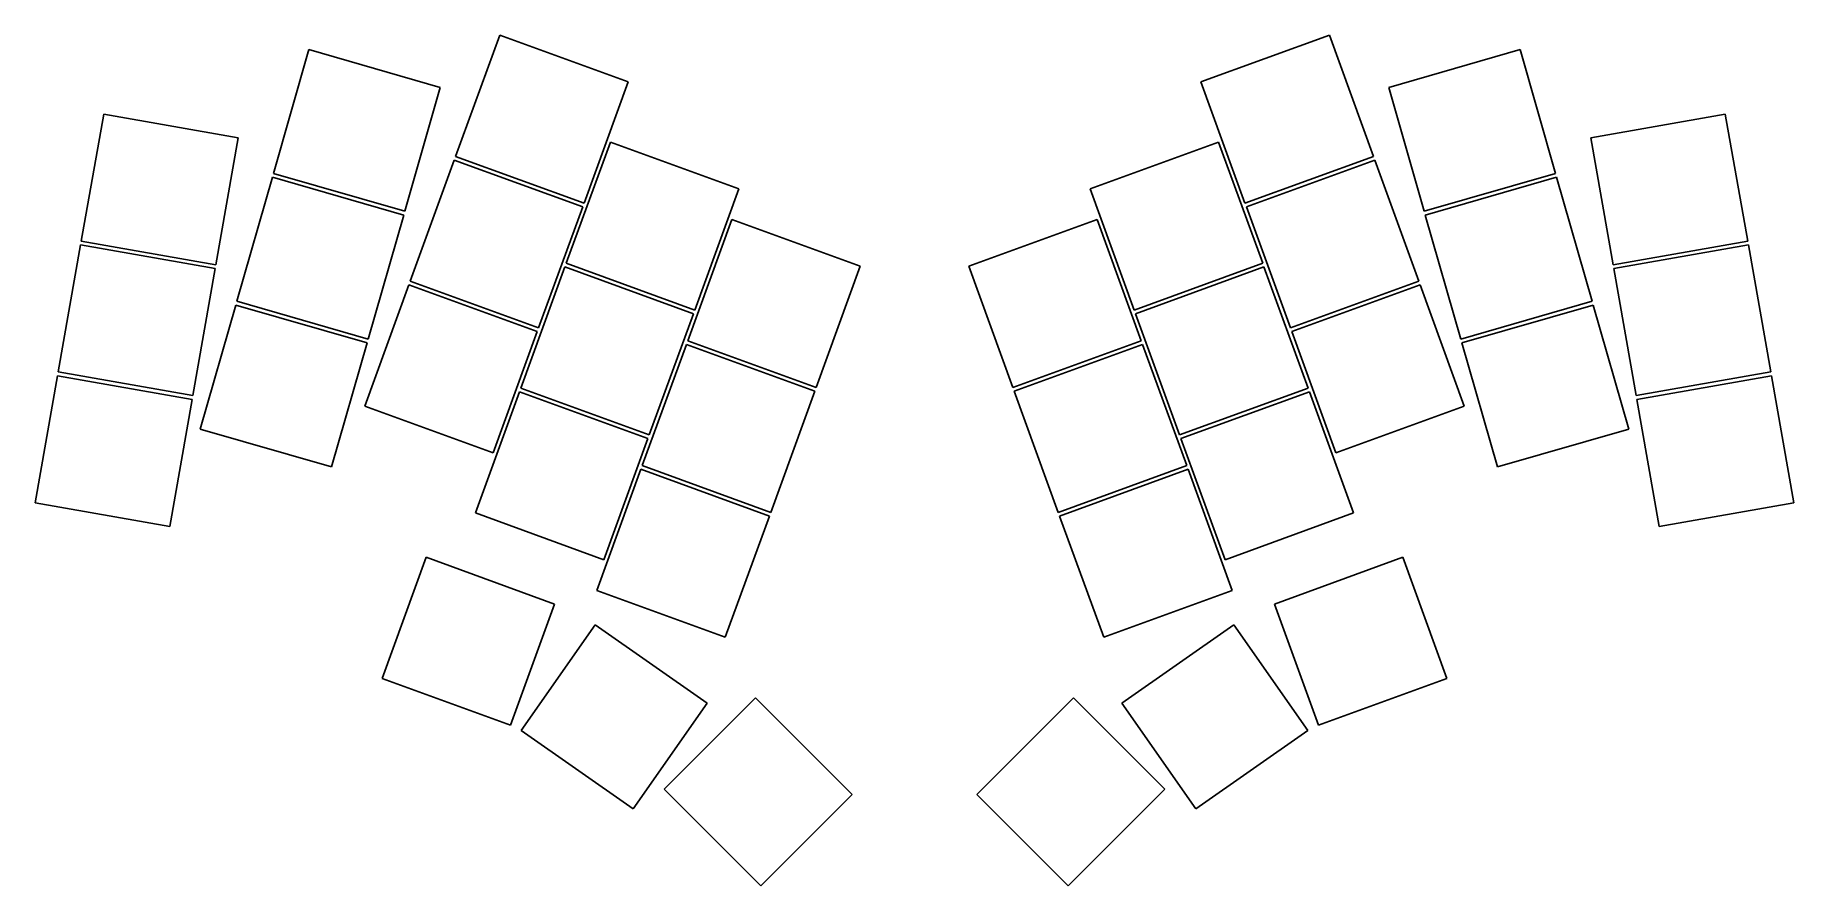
# Model space of a CAD drawing. Header units: millimetres. Extents: x 50 to 275, y -184 to -75.
import ezdxf

# ---------------------------------------------------------------- set-up
doc = ezdxf.new("R2010")
doc.units = ezdxf.units.MM

msp = doc.modelspace()

# ---------------------------------------------------------------- linework, layer by layer
for p, q in [((109.21, -74.95), (103.56, -90.46)), ((125.65, -80.94), (109.21, -74.95)), ((215.46, -74.95), (199.01, -80.94)), ((221.1, -90.46), (215.46, -74.95)), ((84.78, -76.8), (80.23, -92.66)), ((101.6, -81.63), (84.78, -76.8)), ((239.88, -76.8), (223.06, -81.63)), ((244.43, -92.66), (239.88, -76.8)), ((120.01, -96.44), (125.65, -80.94)), ((199.01, -80.94), (204.65, -96.44)), ((97.06, -97.49), (101.6, -81.63)), ((223.06, -81.63), (227.61, -97.49)), ((58.49, -85.04), (55.62, -101.29)), ((75.72, -88.08), (58.49, -85.04)), ((266.17, -85.04), (248.94, -88.08)), ((269.04, -101.29), (266.17, -85.04)), ((72.86, -104.33), (75.72, -88.08)), ((123.38, -88.63), (117.74, -104.13)), ((139.83, -94.61), (123.38, -88.63)), ((201.28, -88.63), (184.83, -94.61)), ((206.92, -104.13), (201.28, -88.63)), ((248.94, -88.08), (251.81, -104.33)), ((103.39, -90.93), (97.75, -106.43)), ((119.84, -96.91), (103.39, -90.93)), ((103.56, -90.46), (120.01, -96.44)), ((204.65, -96.44), (221.1, -90.46)), ((221.27, -90.93), (204.83, -96.91)), ((226.91, -106.43), (221.27, -90.93)), ((80.1, -93.14), (75.55, -109)), ((96.92, -97.97), (80.1, -93.14)), ((80.23, -92.66), (97.06, -97.49)), ((227.61, -97.49), (244.43, -92.66)), ((244.57, -93.14), (227.74, -97.97)), ((249.11, -109), (244.57, -93.14)), ((134.19, -110.12), (139.83, -94.61)), ((184.83, -94.61), (190.48, -110.12)), ((92.37, -113.83), (96.92, -97.97)), ((114.19, -112.42), (119.84, -96.91)), ((138.93, -98.54), (133.29, -114.05)), ((155.37, -104.53), (138.93, -98.54)), ((185.73, -98.54), (169.29, -104.53)), ((191.37, -114.05), (185.73, -98.54)), ((204.83, -96.91), (210.47, -112.42)), ((227.74, -97.97), (232.29, -113.83)), ((55.62, -101.29), (72.86, -104.33)), ((251.81, -104.33), (269.04, -101.29)), ((55.53, -101.79), (52.67, -118.03)), ((72.77, -104.82), (55.53, -101.79)), ((269.13, -101.79), (251.89, -104.82)), ((271.99, -118.03), (269.13, -101.79)), ((69.9, -121.07), (72.77, -104.82)), ((117.57, -104.6), (111.93, -120.11)), ((134.01, -110.59), (117.57, -104.6)), ((117.74, -104.13), (134.19, -110.12)), ((149.73, -120.03), (155.37, -104.53)), ((169.29, -104.53), (174.93, -120.03)), ((190.48, -110.12), (206.92, -104.13)), ((207.09, -104.6), (190.65, -110.59)), ((212.74, -120.11), (207.09, -104.6)), ((251.89, -104.82), (254.76, -121.07)), ((97.58, -106.9), (91.93, -122.41)), ((114.02, -112.89), (97.58, -106.9)), ((97.75, -106.43), (114.19, -112.42)), ((210.47, -112.42), (226.91, -106.43)), ((227.08, -106.9), (210.64, -112.89)), ((232.73, -122.41), (227.08, -106.9)), ((75.41, -109.48), (70.86, -125.35)), ((92.23, -114.31), (75.41, -109.48)), ((75.55, -109), (92.37, -113.83)), ((232.29, -113.83), (249.11, -109)), ((249.25, -109.48), (232.43, -114.31)), ((253.8, -125.35), (249.25, -109.48)), ((128.37, -126.09), (134.01, -110.59)), ((190.65, -110.59), (196.29, -126.09)), ((87.68, -130.17), (92.23, -114.31)), ((108.38, -128.39), (114.02, -112.89)), ((133.12, -114.52), (127.47, -130.02)), ((149.56, -120.5), (133.12, -114.52)), ((133.29, -114.05), (149.73, -120.03)), ((174.93, -120.03), (191.37, -114.05)), ((191.55, -114.52), (175.1, -120.5)), ((197.19, -130.02), (191.55, -114.52)), ((210.64, -112.89), (216.28, -128.39)), ((232.43, -114.31), (236.98, -130.17)), ((52.58, -118.53), (49.72, -134.78)), ((69.82, -121.57), (52.58, -118.53)), ((52.67, -118.03), (69.9, -121.07)), ((254.76, -121.07), (271.99, -118.03)), ((272.08, -118.53), (254.84, -121.57)), ((274.94, -134.78), (272.08, -118.53)), ((66.95, -137.82), (69.82, -121.57)), ((111.76, -120.58), (106.11, -136.08)), ((128.2, -126.56), (111.76, -120.58)), ((111.93, -120.11), (128.37, -126.09)), ((143.92, -136.01), (149.56, -120.5)), ((175.1, -120.5), (180.74, -136.01)), ((196.29, -126.09), (212.74, -120.11)), ((212.91, -120.58), (196.46, -126.56)), ((218.55, -136.08), (212.91, -120.58)), ((254.84, -121.57), (257.71, -137.82)), ((91.93, -122.41), (108.38, -128.39)), ((216.28, -128.39), (232.73, -122.41)), ((70.86, -125.35), (87.68, -130.17)), ((236.98, -130.17), (253.8, -125.35)), ((122.56, -142.07), (128.2, -126.56)), ((196.46, -126.56), (202.11, -142.07)), ((127.3, -130.49), (121.66, -146)), ((143.75, -136.48), (127.3, -130.49)), ((127.47, -130.02), (143.92, -136.01)), ((180.74, -136.01), (197.19, -130.02)), ((197.36, -130.49), (180.92, -136.48)), ((203, -146), (197.36, -130.49)), ((49.72, -134.78), (66.95, -137.82)), ((257.71, -137.82), (274.94, -134.78)), ((106.11, -136.08), (122.56, -142.07)), ((138.1, -151.98), (143.75, -136.48)), ((180.92, -136.48), (186.56, -151.98)), ((202.11, -142.07), (218.55, -136.08)), ((99.79, -141.76), (94.14, -157.27)), ((116.23, -147.75), (99.79, -141.76)), ((224.87, -141.76), (208.43, -147.75)), ((230.52, -157.27), (224.87, -141.76)), ((121.66, -146), (138.1, -151.98)), ((186.56, -151.98), (203, -146)), ((110.59, -163.25), (116.23, -147.75)), ((208.43, -147.75), (214.07, -163.25)), ((121.42, -150.39), (111.96, -163.91)), ((135.76, -160.43), (121.42, -150.39)), ((203.24, -150.39), (188.9, -160.43)), ((212.7, -163.91), (203.24, -150.39)), ((94.14, -157.27), (110.59, -163.25)), ((214.07, -163.25), (230.52, -157.27)), ((141.96, -159.76), (130.29, -171.42)), ((154.34, -172.13), (141.96, -159.76)), ((182.7, -159.76), (170.33, -172.13)), ((194.37, -171.42), (182.7, -159.76)), ((126.3, -173.94), (135.76, -160.43)), ((188.9, -160.43), (198.37, -173.94)), ((111.96, -163.91), (126.3, -173.94)), ((198.37, -173.94), (212.7, -163.91)), ((130.29, -171.42), (142.67, -183.8)), ((142.67, -183.8), (154.34, -172.13)), ((170.33, -172.13), (181.99, -183.8)), ((181.99, -183.8), (194.37, -171.42))]:
    msp.add_line(p, q)

doc.saveas('drawing.dxf')
